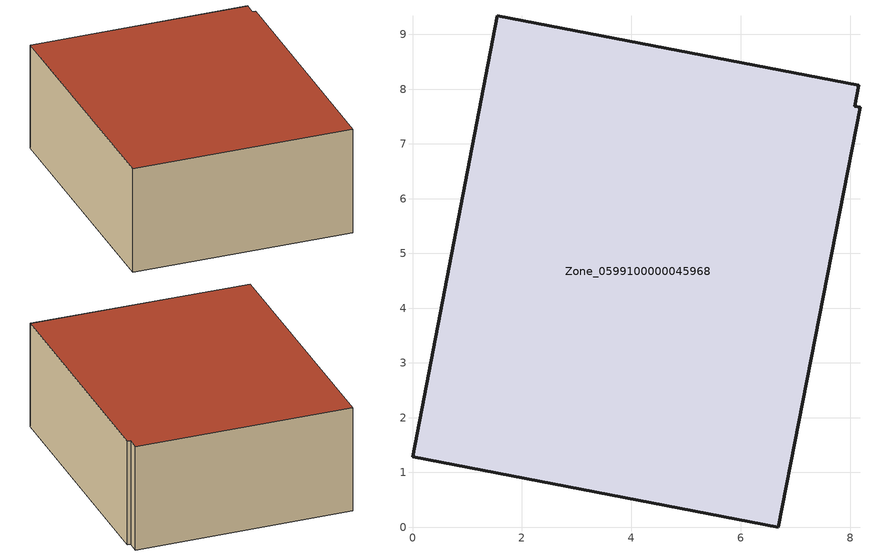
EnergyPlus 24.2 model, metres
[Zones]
Zone_0599100000045968
 floor ground (C_G): 6.68,0 0,1.29 1.55,9.34 8.15,8.07 8.07,7.69 8.17,7.67 z0
 wall outside (C_F): 0,1.29 6.68,0 8.17,7.67 8.07,7.69 8.15,8.07 1.55,9.34 0,1.29 z0:3.37
 roof outside (C_R): 8.15,8.07 1.55,9.34 0,1.29 6.68,0 8.17,7.67 8.07,7.69 z3.37
[BUILDING]
Pand.0599100000045968: North Axis=0; Terrain=City; Loads Convergence Tolerance Value=0.04; Temperature Convergence Tolerance Value=0.4; Solar Distribution=FullExterior; Maximum Number of Warmup Days=25; Minimum Number of Warmup Days=1
[Site:Location]
Rotterdam.The.Hague.AP_ZH_NLD Design_Conditions: Latitude=51.96; Longitude=4.45; Time Zone=1; Elevation=-4.5
[SITE:GROUNDTEMPERATURE:BUILDINGSURFACE]
18, 18, 18, 18, 18, 18, 18, 18, 18, 18, 18, 18
[MATERIAL] Thermal Absorptance=0.9; Solar Absorptance=0.7; Visible Absorptance=0.7
Name | Roughness | Thickness | Conductivity | Density | Specific Heat
G.TC.1946-1964 | MediumSmooth | 0.15 | 1 | 540 | 1210
F.TC.1946-1964 | Rough | 0.3 | 0.857143 | 1920 | 840
R.TC.1946-1964 | MediumRough | 0.2 | 0.235294 | 1500 | 1000
[CONSTRUCTION]
C_G: G.TC.1946-1964
C_F: F.TC.1946-1964
C_R: R.TC.1946-1964
[ZONE]
Zone_0599100000045968: Type=1; Multiplier=1; Ceiling Height=Autocalculate; Volume=Autocalculate; Floor Area=autocalculate; Part of Total Floor Area=Yes
[ZONEINFILTRATION:DESIGNFLOWRATE]
Infil_Zone_0599100000045968: Zone or ZoneList or Space or SpaceList=Zone_0599100000045968; Schedule=AlwaysOn; Design Flow Rate Calculation Method=Flow/Area; Flow Rate per Floor Area=0.003; Constant Term Coefficient=1; Temperature Term Coefficient=0; Velocity Term Coefficient=0; Velocity Squared Term Coefficient=0
[HVACTEMPLATE:ZONE:IDEALLOADSAIRSYSTEM]
Zone_0599100000045968: Maximum Heating Supply Air Temperature=50; Minimum Cooling Supply Air Temperature=13; Maximum Heating Supply Air Humidity Ratio=0.0156; Minimum Cooling Supply Air Humidity Ratio=0.0077; Heating Limit=NoLimit; Cooling Limit=NoLimit; Dehumidification Control Type=ConstantSensibleHeatRatio; Cooling Sensible Heat Ratio=0.7; Dehumidification Setpoint=60; Humidification Control Type=None; Humidification Setpoint=30; Outdoor Air Method=None; Outdoor Air Flow Rate per Person=0.00944; Outdoor Air Flow Rate per Zone Floor Area=0; Outdoor Air Flow Rate per Zone=0; Demand Controlled Ventilation Type=None; Outdoor Air Economizer Type=NoEconomizer; Heat Recovery Type=None; Sensible Heat Recovery Effectiveness=0.7; Latent Heat Recovery Effectiveness=0.65
[ZONECONTROL:THERMOSTAT]
ThermostatControl_Zone_0599100000045968: Zone or ZoneList=Zone_0599100000045968; Control Type Schedule=DualSetpointControlType; Control 1=Thermostat_Zone_0599100000045968; Temperature Difference Between Cutout And Setpoint=0
[THERMOSTATSETPOINT:DUALSETPOINT]
Thermostat_Zone_0599100000045968: Heating Setpoint Temperature Schedule=HeatingSetpoint_Zone_0599100000045968; Cooling Setpoint Temperature Schedule=CoolingSetpoint_Zone_0599100000045968
[SCHEDULE:COMPACT]
HeatingSetpoint_Zone_0599100000045968: Through: 12/31, For: AllDays, Until: 24:00, 21
CoolingSetpoint_Zone_0599100000045968: Through: 12/31, For: AllDays, Until: 24:00, 24
DualSetpointControlType: Through: 12/31, For: AllDays, Until: 24:00, 4
AlwaysOn: Through: 12/31, For: AllDays, Until: 24:00, 1
